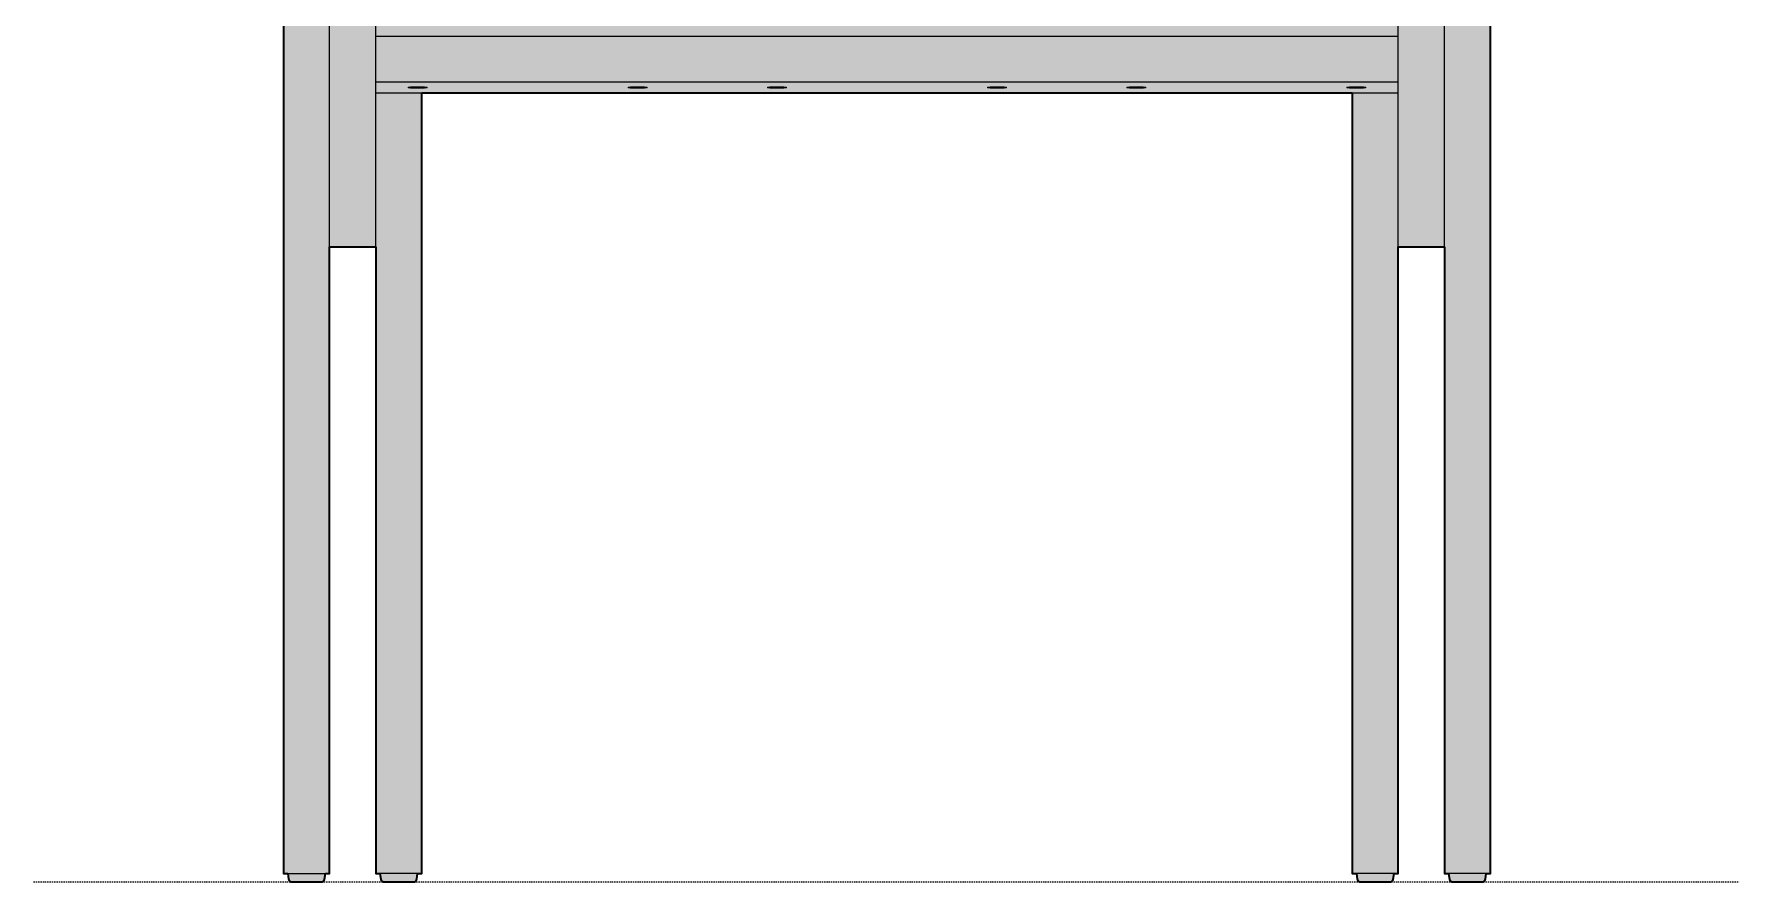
# Model space of a CAD drawing. Header units: millimetres. Extents: x 0 to 1796, y -1041 to 809.
# Drawn here: x 0 to 814, y 0 to 405 of the extents above; entities that cross this region are included whole.
import ezdxf

# ---------------------------------------------------------------- set-up
doc = ezdxf.new("R2010")
doc.units = ezdxf.units.MM
doc.linetypes.add('Dots', pattern=[1, 0, -1])
doc.layers.add('Blocks', color=7, linetype='Continuous')
doc.layers.add('Blocks$Fill', color=7, linetype='Continuous', true_color=0xffffff)
for name, color, linetype, lineweight, true_color in [('Blocks$Inner', 7, 'Continuous', 25, 0x007f00), ('Blocks$Outline', 7, 'Continuous', 35, 0xff3f3f), ('Groud', 7, 'Dots', 25, 0x243775)]:
    doc.layers.add(name, color=color, linetype=linetype, lineweight=lineweight, true_color=true_color)

# ---------------------------------------------------------------- blocks, each defined once
blk = doc.blocks.new('Crate Dining Chair Front')
at = {"layer": 'Blocks$Fill'}
h = blk.add_hatch(color=256, dxfattribs=at)
h.paths.add_polyline_path([(185.02, 598), (185.02, 620), (119.02, 620), (119.02, 598), (119.02, 4), (121.02, 4), (121.46, 1.22), (121.47, 1.17), (121.49, 1.12), (121.5, 1.07), (121.51, 1.02), (121.53, 0.97), (121.55, 0.93), (121.57, 0.88), (121.59, 0.83), (121.62, 0.79), (121.64, 0.75), (121.67, 0.7), (121.69, 0.66), (121.72, 0.62), (121.75, 0.58), (121.78, 0.54), (121.82, 0.5), (121.85, 0.46), (121.89, 0.43), (121.92, 0.39), (121.96, 0.36), (122, 0.33), (122.04, 0.3), (122.08, 0.27), (122.12, 0.24), (122.17, 0.21), (122.21, 0.19), (122.26, 0.16), (122.3, 0.14), (122.35, 0.12), (122.39, 0.1), (122.44, 0.08), (122.49, 0.07), (122.54, 0.05), (122.59, 0.04), (122.64, 0.03), (122.68, 0.02), (122.73, 0.01), (122.78, 0.01), (122.84, 0), (122.89, 0), (122.94, 0), (137.16, 0), (137.21, 0), (137.26, 0.01), (137.31, 0.01), (137.36, 0.02), (137.41, 0.03), (137.47, 0.04), (137.52, 0.06), (137.56, 0.07), (137.61, 0.09), (137.66, 0.11), (137.71, 0.13), (137.76, 0.15), (137.8, 0.17), (137.85, 0.2), (137.89, 0.22), (137.94, 0.25), (137.98, 0.28), (138.02, 0.31), (138.06, 0.34), (138.1, 0.38), (138.14, 0.41), (138.18, 0.45), (138.21, 0.48), (138.25, 0.52), (138.28, 0.56), (138.31, 0.6), (138.34, 0.65), (138.37, 0.69), (138.4, 0.73), (138.42, 0.78), (138.45, 0.82), (138.47, 0.87), (138.49, 0.92), (138.51, 0.97), (138.53, 1.01), (138.54, 1.06), (138.56, 1.11), (138.57, 1.16), (138.58, 1.21), (138.59, 1.27), (139.02, 4), (141.02, 4), (141.02, 303), (163.02, 303), (163.02, 4), (165.02, 4), (165.46, 1.22), (165.47, 1.17), (165.49, 1.12), (165.5, 1.07), (165.51, 1.02), (165.53, 0.97), (165.55, 0.93), (165.57, 0.88), (165.59, 0.83), (165.62, 0.79), (165.64, 0.75), (165.67, 0.7), (165.69, 0.66), (165.72, 0.62), (165.75, 0.58), (165.78, 0.54), (165.82, 0.5), (165.85, 0.46), (165.89, 0.43), (165.92, 0.39), (165.96, 0.36), (166, 0.33), (166.04, 0.3), (166.08, 0.27), (166.12, 0.24), (166.17, 0.21), (166.21, 0.19), (166.26, 0.16), (166.3, 0.14), (166.35, 0.12), (166.39, 0.1), (166.44, 0.08), (166.49, 0.07), (166.54, 0.05), (166.59, 0.04), (166.64, 0.03), (166.68, 0.02), (166.73, 0.01), (166.78, 0.01), (166.84, 0), (166.89, 0), (166.94, 0), (181.16, 0), (181.21, 0), (181.26, 0.01), (181.31, 0.01), (181.36, 0.02), (181.41, 0.03), (181.46, 0.04), (181.51, 0.05), (181.55, 0.07), (181.6, 0.08), (181.65, 0.1), (181.7, 0.12), (181.75, 0.14), (181.79, 0.17), (181.84, 0.19), (181.88, 0.22), (181.93, 0.24), (181.97, 0.27), (182.01, 0.31), (182.05, 0.34), (182.09, 0.37), (182.13, 0.41), (182.17, 0.44), (182.21, 0.48), (182.24, 0.52), (182.27, 0.56), (182.31, 0.6), (182.34, 0.64), (182.37, 0.69), (182.39, 0.73), (182.42, 0.77), (182.44, 0.82), (182.47, 0.87), (182.49, 0.92), (182.51, 0.96), (182.53, 1.01), (182.54, 1.06), (182.56, 1.11), (182.57, 1.16), (182.58, 1.21), (182.59, 1.27), (183.02, 4), (185.02, 4), (185.02, 376.45), (629.02, 376.45), (629.02, 4), (631.02, 4), (631.46, 1.22), (631.47, 1.17), (631.49, 1.12), (631.5, 1.07), (631.51, 1.02), (631.53, 0.97), (631.55, 0.93), (631.57, 0.88), (631.59, 0.83), (631.62, 0.79), (631.64, 0.75), (631.67, 0.7), (631.69, 0.66), (631.72, 0.62), (631.75, 0.58), (631.78, 0.54), (631.82, 0.5), (631.85, 0.46), (631.89, 0.43), (631.92, 0.39), (631.96, 0.36), (632, 0.33), (632.04, 0.3), (632.08, 0.27), (632.12, 0.24), (632.17, 0.21), (632.21, 0.19), (632.26, 0.16), (632.3, 0.14), (632.35, 0.12), (632.39, 0.1), (632.44, 0.08), (632.49, 0.07), (632.54, 0.05), (632.59, 0.04), (632.64, 0.03), (632.68, 0.02), (632.73, 0.01), (632.78, 0.01), (632.84, 0), (632.89, 0), (632.94, 0), (647.16, 0), (647.21, 0), (647.26, 0.01), (647.31, 0.01), (647.36, 0.02), (647.41, 0.03), (647.46, 0.04), (647.51, 0.05), (647.55, 0.07), (647.6, 0.08), (647.65, 0.1), (647.7, 0.12), (647.74, 0.14), (647.79, 0.16), (647.83, 0.19), (647.88, 0.21), (647.92, 0.24), (647.96, 0.27), (648, 0.3), (648.04, 0.33), (648.08, 0.36), (648.12, 0.39), (648.16, 0.43), (648.19, 0.46), (648.22, 0.5), (648.26, 0.54), (648.29, 0.58), (648.32, 0.62), (648.35, 0.66), (648.38, 0.7), (648.4, 0.75), (648.43, 0.79), (648.45, 0.83), (648.47, 0.88), (648.49, 0.93), (648.51, 0.97), (648.53, 1.02), (648.54, 1.07), (648.56, 1.12), (648.57, 1.17), (648.58, 1.22), (648.59, 1.27), (649.02, 4), (651.02, 4), (651.02, 303), (673.02, 303), (673.02, 4), (675.02, 4), (675.46, 1.22), (675.47, 1.17), (675.49, 1.12), (675.5, 1.07), (675.51, 1.02), (675.53, 0.97), (675.55, 0.93), (675.57, 0.88), (675.59, 0.83), (675.62, 0.79), (675.64, 0.75), (675.67, 0.7), (675.69, 0.66), (675.72, 0.62), (675.75, 0.58), (675.78, 0.54), (675.82, 0.5), (675.85, 0.46), (675.89, 0.43), (675.92, 0.39), (675.96, 0.36), (676, 0.33), (676.04, 0.3), (676.08, 0.27), (676.12, 0.24), (676.17, 0.21), (676.21, 0.19), (676.26, 0.16), (676.3, 0.14), (676.35, 0.12), (676.39, 0.1), (676.44, 0.08), (676.49, 0.07), (676.54, 0.05), (676.59, 0.04), (676.64, 0.03), (676.68, 0.02), (676.73, 0.01), (676.78, 0.01), (676.84, 0), (676.89, 0), (676.94, 0), (691.16, 0), (691.21, 0), (691.26, 0.01), (691.31, 0.01), (691.36, 0.02), (691.41, 0.03), (691.46, 0.04), (691.51, 0.05), (691.55, 0.07), (691.6, 0.08), (691.65, 0.1), (691.7, 0.12), (691.74, 0.14), (691.79, 0.16), (691.83, 0.19), (691.88, 0.21), (691.92, 0.24), (691.96, 0.27), (692, 0.3), (692.04, 0.33), (692.08, 0.36), (692.12, 0.39), (692.16, 0.43), (692.19, 0.46), (692.22, 0.5), (692.26, 0.54), (692.29, 0.58), (692.32, 0.62), (692.35, 0.66), (692.38, 0.7), (692.4, 0.75), (692.43, 0.79), (692.45, 0.83), (692.47, 0.88), (692.49, 0.93), (692.51, 0.97), (692.53, 1.02), (692.54, 1.07), (692.56, 1.12), (692.57, 1.17), (692.58, 1.22), (692.59, 1.27), (693.02, 4), (695.02, 4), (695.02, 598), (695.02, 620), (629.02, 620), (629.02, 809.03), (484.02, 809.03), (484.02, 802.41), (480.02, 802.41), (480.02, 809.03), (335.02, 809.03), (335.02, 802.41), (331.02, 802.41), (331.02, 809.03), (186.02, 809.03), (186.02, 452.49), (185.02, 452.49)], flags=0)
h.paths.add_polyline_path([(484.02, 732.85), (484.02, 474.33), (480.02, 474.33), (480.02, 732.85)], flags=0)
h.paths.add_polyline_path([(335.02, 732.85), (335.02, 474.33), (331.02, 474.33), (331.02, 732.85)], flags=0)
at = {"layer": 'Blocks$Inner'}
for p, q in [((163.02, 398.39), (163.02, 403.44)), ((651.02, 381.63), (163.02, 381.63)), ((163.02, 376.45), (651.02, 376.45))]:
    blk.add_line(p, q, dxfattribs=at)
for points in [[(185.02, 598), (185.02, 620), (119.02, 620), (119.02, 598), (119.02, 4), (141.02, 4), (141.02, 598), (185.02, 598), (185.02, 452.49)], [(651.02, 403.44), (163.02, 403.44), (163.02, 408.62), (163.02, 430.55), (163.02, 452.49), (163.02, 598)], [(695.02, 598), (695.02, 4), (673.02, 4), (673.02, 598)], [(673.02, 303), (651.02, 303), (651.02, 408.62), (163.02, 408.62)], [(141.02, 303), (163.02, 303), (163.02, 398.38), (163.02, 398.39)], [(185.02, 376.46), (185.02, 4), (163.02, 4), (163.02, 303)], [(187.51, 379.07), (187.51, 379.07), (187.51, 379.07), (187.51, 379.06), (187.51, 379.06), (187.52, 379.06), (187.52, 379.06), (187.52, 379.06), (187.52, 379.05), (187.52, 379.05), (187.52, 379.05), (187.52, 379.05), (187.52, 379.05), (187.52, 379.04), (187.52, 379.04), (187.52, 379.04), (187.52, 379.04), (187.52, 379.04), (187.52, 379.03), (187.52, 379.03), (187.52, 379.03), (187.52, 379.03), (187.52, 379.03), (187.52, 379.02), (187.51, 379.02), (187.51, 379.02), (187.51, 379.02), (187.51, 379.02), (187.51, 379.01), (187.51, 379.01), (187.5, 379.01), (187.5, 379.01), (187.5, 379.01), (187.5, 379), (187.49, 379), (187.49, 379), (187.49, 379), (187.48, 379), (187.48, 378.99), (187.48, 378.99), (187.47, 378.99), (187.46, 378.99), (187.46, 378.98), (187.45, 378.98), (187.44, 378.97), (187.43, 378.97), (187.41, 378.97), (187.4, 378.96), (187.38, 378.95), (187.35, 378.95), (187.32, 378.94), (187.28, 378.93), (187.21, 378.91), (187.12, 378.9), (187.02, 378.88), (186.79, 378.85), (186.51, 378.82), (186.2, 378.79), (185.48, 378.75), (184.68, 378.71), (183.02, 378.69), (181.36, 378.71), (180.56, 378.75), (179.84, 378.79), (179.53, 378.82), (179.25, 378.85), (179.02, 378.88), (178.93, 378.9), (178.84, 378.91), (178.76, 378.93), (178.73, 378.94), (178.7, 378.95), (178.67, 378.95), (178.64, 378.96), (178.63, 378.97), (178.62, 378.97), (178.61, 378.97), (178.6, 378.98), (178.59, 378.98), (178.58, 378.99), (178.57, 378.99), (178.57, 378.99), (178.56, 378.99), (178.56, 379), (178.56, 379), (178.55, 379), (178.55, 379), (178.55, 379), (178.54, 379.01), (178.54, 379.01), (178.54, 379.01), (178.54, 379.01), (178.54, 379.01), (178.53, 379.02), (178.53, 379.02), (178.53, 379.02), (178.53, 379.02), (178.53, 379.02), (178.53, 379.03), (178.52, 379.03), (178.52, 379.03), (178.52, 379.03), (178.52, 379.03), (178.52, 379.04), (178.52, 379.04), (178.52, 379.04), (178.52, 379.04), (178.52, 379.04), (178.52, 379.05), (178.52, 379.05), (178.52, 379.05), (178.52, 379.05), (178.52, 379.05), (178.52, 379.06), (178.53, 379.06), (178.53, 379.06), (178.53, 379.06), (178.53, 379.06), (178.53, 379.07), (178.53, 379.07), (178.54, 379.07), (178.54, 379.07), (178.54, 379.07), (178.54, 379.08), (178.54, 379.08), (178.55, 379.08), (178.55, 379.08), (178.55, 379.08), (178.56, 379.09), (178.56, 379.09), (178.56, 379.09), (178.57, 379.09), (178.57, 379.09), (178.58, 379.1), (178.59, 379.1), (178.6, 379.11), (178.61, 379.11), (178.62, 379.12), (178.63, 379.12), (178.64, 379.12), (178.67, 379.13), (178.7, 379.14), (178.73, 379.15), (178.76, 379.16), (178.84, 379.17), (178.93, 379.19), (179.02, 379.2), (179.25, 379.24), (179.53, 379.27), (179.84, 379.29), (180.56, 379.34), (181.36, 379.37), (183.02, 379.4), (184.68, 379.37), (185.48, 379.34), (186.2, 379.29), (186.51, 379.27), (186.79, 379.24), (187.02, 379.2), (187.12, 379.19), (187.21, 379.17), (187.28, 379.16), (187.32, 379.15), (187.35, 379.14), (187.38, 379.13), (187.4, 379.12), (187.41, 379.12), (187.43, 379.12), (187.44, 379.11), (187.45, 379.11), (187.46, 379.1), (187.46, 379.1), (187.47, 379.09), (187.48, 379.09), (187.48, 379.09), (187.48, 379.09), (187.49, 379.09), (187.49, 379.08), (187.49, 379.08), (187.5, 379.08), (187.5, 379.08), (187.5, 379.08), (187.5, 379.07), (187.51, 379.07), (187.51, 379.07), (187.52, 379.04)], [(651.02, 303), (651.02, 4), (629.02, 4), (629.02, 376.45)], [(122.44, 0.09), (121.92, 0.39), (121.89, 0.43), (121.85, 0.46), (121.82, 0.5), (121.78, 0.54), (121.75, 0.58), (121.72, 0.62), (121.69, 0.66), (121.67, 0.7), (121.64, 0.75), (121.62, 0.79), (121.59, 0.83), (121.57, 0.88), (121.55, 0.93), (121.53, 0.97), (121.51, 1.02), (121.5, 1.07), (121.49, 1.12), (121.47, 1.17), (121.46, 1.22), (121.45, 1.27), (121.02, 4)], [(139.02, 4), (138.59, 1.27), (138.58, 1.21), (138.57, 1.16), (138.56, 1.11), (138.54, 1.06), (138.53, 1.01), (138.51, 0.97), (138.49, 0.92), (138.47, 0.87), (138.45, 0.82), (138.42, 0.78), (138.4, 0.73), (138.37, 0.69), (138.34, 0.65), (138.31, 0.6), (138.28, 0.56), (138.25, 0.52), (138.21, 0.48), (138.18, 0.45), (138.14, 0.41), (138.1, 0.38), (138.06, 0.34), (138.02, 0.31), (137.98, 0.28), (137.94, 0.25), (137.89, 0.22), (137.85, 0.2), (137.8, 0.17), (137.76, 0.15), (137.71, 0.13), (137.66, 0.11), (137.61, 0.09), (137.56, 0.07), (137.52, 0.06), (137.47, 0.04), (137.41, 0.03), (137.36, 0.02), (137.31, 0.01), (137.26, 0.01), (137.21, 0), (137.16, 0), (137.11, 0), (137.04, 0), (135.96, 0), (135.63, 0), (124.42, 0), (124.2, 0), (123.02, 0), (122.94, 0), (122.89, 0), (122.84, 0), (122.78, 0.01), (122.73, 0.01), (122.68, 0.02), (122.64, 0.03), (122.59, 0.04), (122.54, 0.05), (122.49, 0.07), (122.44, 0.08), (122.39, 0.1), (122.35, 0.12), (122.3, 0.14), (122.26, 0.16), (122.21, 0.19), (122.17, 0.21), (122.12, 0.24), (122.08, 0.27), (122.04, 0.3), (122, 0.33), (121.96, 0.36), (121.92, 0.39)], [(183.02, 4), (182.59, 1.27), (182.58, 1.21), (182.57, 1.16), (182.56, 1.11), (182.54, 1.06), (182.53, 1.01), (182.51, 0.96), (182.49, 0.92), (182.47, 0.87), (182.44, 0.82), (182.42, 0.77), (182.39, 0.73), (182.37, 0.69), (182.34, 0.64), (182.31, 0.6), (182.27, 0.56), (182.24, 0.52), (182.21, 0.48), (182.17, 0.44), (182.13, 0.41), (182.09, 0.37), (182.05, 0.34), (182.01, 0.31), (181.97, 0.27), (181.93, 0.24), (181.88, 0.22), (181.84, 0.19), (181.79, 0.17), (181.75, 0.14), (181.7, 0.12), (181.65, 0.1), (181.6, 0.08), (181.55, 0.07), (181.51, 0.05), (181.46, 0.04), (181.41, 0.03), (181.36, 0.02), (181.31, 0.01), (181.26, 0.01), (181.21, 0), (181.16, 0), (181.11, 0), (181.04, 0), (179.96, 0), (179.63, 0), (168.42, 0), (168.2, 0), (167.02, 0), (166.94, 0), (166.89, 0), (166.84, 0), (166.78, 0.01), (166.73, 0.01), (166.68, 0.02), (166.64, 0.03), (166.59, 0.04), (166.54, 0.05), (166.49, 0.07), (166.44, 0.08), (166.39, 0.1), (166.35, 0.12), (166.3, 0.14), (166.26, 0.16), (166.21, 0.19), (166.17, 0.21), (166.12, 0.24), (166.08, 0.27), (166.04, 0.3), (166, 0.33), (165.96, 0.36), (165.92, 0.39), (165.89, 0.43), (165.85, 0.46), (165.82, 0.5), (165.78, 0.54), (165.75, 0.58), (165.72, 0.62), (165.69, 0.66), (165.67, 0.7), (165.64, 0.75), (165.62, 0.79), (165.59, 0.83), (165.57, 0.88), (165.55, 0.93), (165.53, 0.97), (165.51, 1.02), (165.5, 1.07), (165.49, 1.12), (165.47, 1.17), (165.46, 1.22), (165.45, 1.27), (165.02, 4)], [(649.02, 4), (648.59, 1.27), (648.58, 1.22), (648.57, 1.17), (648.56, 1.12), (648.54, 1.07), (648.53, 1.02), (648.51, 0.97), (648.49, 0.93), (648.47, 0.88), (648.45, 0.83), (648.43, 0.79), (648.4, 0.75), (648.38, 0.7), (648.35, 0.66), (648.32, 0.62), (648.29, 0.58), (648.26, 0.54), (648.22, 0.5), (648.19, 0.46), (648.16, 0.43), (648.12, 0.39), (648.08, 0.36), (648.04, 0.33), (648, 0.3), (647.96, 0.27), (647.92, 0.24), (647.88, 0.21), (647.83, 0.19), (647.79, 0.16), (647.74, 0.14), (647.7, 0.12), (647.65, 0.1), (647.6, 0.08), (647.55, 0.07), (647.51, 0.05), (647.46, 0.04), (647.41, 0.03), (647.36, 0.02), (647.31, 0.01), (647.26, 0.01), (647.21, 0), (647.16, 0), (647.11, 0), (647.02, 0), (645.85, 0), (645.63, 0), (634.42, 0), (634.09, 0), (633, 0), (632.94, 0), (632.89, 0), (632.84, 0), (632.78, 0.01), (632.73, 0.01), (632.68, 0.02), (632.64, 0.03), (632.59, 0.04), (632.54, 0.05), (632.49, 0.07), (632.44, 0.08), (632.39, 0.1), (632.35, 0.12), (632.3, 0.14), (632.26, 0.16), (632.21, 0.19), (632.17, 0.21), (632.12, 0.24), (632.08, 0.27), (632.04, 0.3), (632, 0.33), (631.96, 0.36), (631.92, 0.39), (631.89, 0.43), (631.85, 0.46), (631.82, 0.5), (631.78, 0.54), (631.75, 0.58), (631.72, 0.62), (631.69, 0.66), (631.67, 0.7), (631.64, 0.75), (631.62, 0.79), (631.59, 0.83), (631.57, 0.88), (631.55, 0.93), (631.53, 0.97), (631.51, 1.02), (631.5, 1.07), (631.49, 1.12), (631.47, 1.17), (631.46, 1.22), (631.45, 1.27), (631.02, 4)], [(693.02, 4), (692.59, 1.27), (692.58, 1.22), (692.57, 1.17), (692.56, 1.12), (692.54, 1.07), (692.53, 1.02), (692.51, 0.97), (692.49, 0.93), (692.47, 0.88), (692.45, 0.83), (692.43, 0.79), (692.4, 0.75), (692.38, 0.7), (692.35, 0.66), (692.32, 0.62), (692.29, 0.58), (692.26, 0.54), (692.22, 0.5), (692.19, 0.46), (692.16, 0.43), (692.12, 0.39), (692.08, 0.36), (692.04, 0.33), (692, 0.3), (691.96, 0.27), (691.92, 0.24), (691.88, 0.21), (691.83, 0.19), (691.79, 0.16), (691.74, 0.14), (691.7, 0.12), (691.65, 0.1), (691.6, 0.08), (691.55, 0.07), (691.51, 0.05), (691.46, 0.04), (691.41, 0.03), (691.36, 0.02), (691.31, 0.01), (691.26, 0.01), (691.21, 0), (691.16, 0), (691.11, 0), (691.02, 0), (689.85, 0), (689.63, 0), (678.42, 0), (678.09, 0), (677, 0), (676.94, 0), (676.89, 0), (676.84, 0), (676.78, 0.01), (676.73, 0.01), (676.68, 0.02), (676.64, 0.03), (676.59, 0.04), (676.54, 0.05), (676.49, 0.07), (676.44, 0.08), (676.39, 0.1), (676.35, 0.12), (676.3, 0.14), (676.26, 0.16), (676.21, 0.19), (676.17, 0.21), (676.12, 0.24), (676.08, 0.27), (676.04, 0.3), (676, 0.33), (675.96, 0.36), (675.92, 0.39), (675.89, 0.43), (675.85, 0.46), (675.82, 0.5), (675.78, 0.54), (675.75, 0.58), (675.72, 0.62), (675.69, 0.66), (675.67, 0.7), (675.64, 0.75), (675.62, 0.79), (675.59, 0.83), (675.57, 0.88), (675.55, 0.93), (675.53, 0.97), (675.51, 1.02), (675.5, 1.07), (675.49, 1.12), (675.47, 1.17), (675.46, 1.22), (675.45, 1.27), (675.02, 4)]]:
    blk.add_lwpolyline(points, dxfattribs=at)
for points in [[(283.52, 379.04), (283.52, 379.04), (283.52, 379.05), (283.52, 379.05), (283.52, 379.05), (283.52, 379.05), (283.52, 379.05), (283.52, 379.06), (283.53, 379.06), (283.53, 379.06), (283.53, 379.06), (283.53, 379.06), (283.53, 379.07), (283.53, 379.07), (283.54, 379.07), (283.54, 379.07), (283.54, 379.07), (283.54, 379.08), (283.54, 379.08), (283.55, 379.08), (283.55, 379.08), (283.55, 379.08), (283.56, 379.09), (283.56, 379.09), (283.56, 379.09), (283.57, 379.09), (283.57, 379.09), (283.58, 379.1), (283.59, 379.1), (283.6, 379.11), (283.61, 379.11), (283.62, 379.12), (283.63, 379.12), (283.64, 379.12), (283.67, 379.13), (283.7, 379.14), (283.73, 379.15), (283.76, 379.16), (283.84, 379.17), (283.93, 379.19), (284.02, 379.2), (284.25, 379.24), (284.53, 379.27), (284.84, 379.29), (285.56, 379.34), (286.36, 379.37), (288.02, 379.4), (289.68, 379.37), (290.48, 379.34), (291.2, 379.29), (291.51, 379.27), (291.79, 379.24), (292.02, 379.2), (292.12, 379.19), (292.21, 379.17), (292.28, 379.16), (292.32, 379.15), (292.35, 379.14), (292.38, 379.13), (292.4, 379.12), (292.41, 379.12), (292.43, 379.12), (292.44, 379.11), (292.45, 379.11), (292.46, 379.1), (292.46, 379.1), (292.47, 379.09), (292.48, 379.09), (292.48, 379.09), (292.48, 379.09), (292.49, 379.09), (292.49, 379.08), (292.49, 379.08), (292.5, 379.08), (292.5, 379.08), (292.5, 379.08), (292.5, 379.07), (292.51, 379.07), (292.51, 379.07), (292.51, 379.07), (292.51, 379.07), (292.51, 379.06), (292.51, 379.06), (292.52, 379.06), (292.52, 379.06), (292.52, 379.06), (292.52, 379.05), (292.52, 379.05), (292.52, 379.05), (292.52, 379.05), (292.52, 379.05), (292.52, 379.04), (292.52, 379.04), (292.52, 379.04), (292.52, 379.04), (292.52, 379.04), (292.52, 379.03), (292.52, 379.03), (292.52, 379.03), (292.52, 379.03), (292.52, 379.03), (292.52, 379.02), (292.51, 379.02), (292.51, 379.02), (292.51, 379.02), (292.51, 379.02), (292.51, 379.01), (292.51, 379.01), (292.5, 379.01), (292.5, 379.01), (292.5, 379.01), (292.5, 379), (292.49, 379), (292.49, 379), (292.49, 379), (292.48, 379), (292.48, 378.99), (292.48, 378.99), (292.47, 378.99), (292.46, 378.99), (292.46, 378.98), (292.45, 378.98), (292.44, 378.97), (292.43, 378.97), (292.41, 378.97), (292.4, 378.96), (292.38, 378.95), (292.35, 378.95), (292.32, 378.94), (292.28, 378.93), (292.21, 378.91), (292.12, 378.9), (292.02, 378.88), (291.79, 378.85), (291.51, 378.82), (291.2, 378.79), (290.48, 378.75), (289.68, 378.71), (288.02, 378.69), (286.36, 378.71), (285.56, 378.75), (284.84, 378.79), (284.53, 378.82), (284.25, 378.85), (284.02, 378.88), (283.93, 378.9), (283.84, 378.91), (283.76, 378.93), (283.73, 378.94), (283.7, 378.95), (283.67, 378.95), (283.64, 378.96), (283.63, 378.97), (283.62, 378.97), (283.61, 378.97), (283.6, 378.98), (283.59, 378.98), (283.58, 378.99), (283.57, 378.99), (283.57, 378.99), (283.56, 378.99), (283.56, 379), (283.56, 379), (283.55, 379), (283.55, 379), (283.55, 379), (283.54, 379.01), (283.54, 379.01), (283.54, 379.01), (283.54, 379.01), (283.54, 379.01), (283.53, 379.02), (283.53, 379.02), (283.53, 379.02), (283.53, 379.02), (283.53, 379.02), (283.53, 379.03), (283.52, 379.03), (283.52, 379.03), (283.52, 379.03), (283.52, 379.03), (283.52, 379.04), (283.52, 379.04), (283.52, 379.04)], [(350.02, 379.04), (350.02, 379.04), (350.02, 379.05), (350.02, 379.05), (350.02, 379.05), (350.02, 379.05), (350.02, 379.05), (350.02, 379.06), (350.03, 379.06), (350.03, 379.06), (350.03, 379.06), (350.03, 379.06), (350.03, 379.07), (350.03, 379.07), (350.04, 379.07), (350.04, 379.07), (350.04, 379.07), (350.04, 379.08), (350.04, 379.08), (350.05, 379.08), (350.05, 379.08), (350.05, 379.08), (350.06, 379.09), (350.06, 379.09), (350.06, 379.09), (350.07, 379.09), (350.07, 379.09), (350.08, 379.1), (350.09, 379.1), (350.1, 379.11), (350.11, 379.11), (350.12, 379.12), (350.13, 379.12), (350.14, 379.12), (350.17, 379.13), (350.2, 379.14), (350.23, 379.15), (350.26, 379.16), (350.34, 379.17), (350.43, 379.19), (350.52, 379.2), (350.75, 379.24), (351.03, 379.27), (351.34, 379.29), (352.06, 379.34), (352.86, 379.37), (354.52, 379.4), (356.18, 379.37), (356.98, 379.34), (357.7, 379.29), (358.01, 379.27), (358.29, 379.24), (358.52, 379.2), (358.62, 379.19), (358.71, 379.17), (358.78, 379.16), (358.82, 379.15), (358.85, 379.14), (358.88, 379.13), (358.9, 379.12), (358.91, 379.12), (358.93, 379.12), (358.94, 379.11), (358.95, 379.11), (358.96, 379.1), (358.96, 379.1), (358.97, 379.09), (358.98, 379.09), (358.98, 379.09), (358.98, 379.09), (358.99, 379.09), (358.99, 379.08), (358.99, 379.08), (359, 379.08), (359, 379.08), (359, 379.08), (359, 379.07), (359.01, 379.07), (359.01, 379.07), (359.01, 379.07), (359.01, 379.07), (359.01, 379.06), (359.01, 379.06), (359.02, 379.06), (359.02, 379.06), (359.02, 379.06), (359.02, 379.05), (359.02, 379.05), (359.02, 379.05), (359.02, 379.05), (359.02, 379.05), (359.02, 379.04), (359.02, 379.04), (359.02, 379.04), (359.02, 379.04), (359.02, 379.04), (359.02, 379.03), (359.02, 379.03), (359.02, 379.03), (359.02, 379.03), (359.02, 379.03), (359.02, 379.02), (359.01, 379.02), (359.01, 379.02), (359.01, 379.02), (359.01, 379.02), (359.01, 379.01), (359.01, 379.01), (359, 379.01), (359, 379.01), (359, 379.01), (359, 379), (358.99, 379), (358.99, 379), (358.99, 379), (358.98, 379), (358.98, 378.99), (358.98, 378.99), (358.97, 378.99), (358.96, 378.99), (358.96, 378.98), (358.95, 378.98), (358.94, 378.97), (358.93, 378.97), (358.91, 378.97), (358.9, 378.96), (358.88, 378.95), (358.85, 378.95), (358.82, 378.94), (358.78, 378.93), (358.71, 378.91), (358.62, 378.9), (358.52, 378.88), (358.29, 378.85), (358.01, 378.82), (357.7, 378.79), (356.98, 378.75), (356.18, 378.71), (354.52, 378.69), (352.86, 378.71), (352.06, 378.75), (351.34, 378.79), (351.03, 378.82), (350.75, 378.85), (350.52, 378.88), (350.43, 378.9), (350.34, 378.91), (350.26, 378.93), (350.23, 378.94), (350.2, 378.95), (350.17, 378.95), (350.14, 378.96), (350.13, 378.97), (350.12, 378.97), (350.11, 378.97), (350.1, 378.98), (350.09, 378.98), (350.08, 378.99), (350.07, 378.99), (350.07, 378.99), (350.06, 378.99), (350.06, 379), (350.06, 379), (350.05, 379), (350.05, 379), (350.05, 379), (350.04, 379.01), (350.04, 379.01), (350.04, 379.01), (350.04, 379.01), (350.04, 379.01), (350.03, 379.02), (350.03, 379.02), (350.03, 379.02), (350.03, 379.02), (350.03, 379.02), (350.03, 379.03), (350.02, 379.03), (350.02, 379.03), (350.02, 379.03), (350.02, 379.03), (350.02, 379.04), (350.02, 379.04), (350.02, 379.04)], [(455.02, 379.04), (455.02, 379.04), (455.02, 379.05), (455.02, 379.05), (455.02, 379.05), (455.02, 379.05), (455.02, 379.05), (455.02, 379.06), (455.03, 379.06), (455.03, 379.06), (455.03, 379.06), (455.03, 379.06), (455.03, 379.07), (455.03, 379.07), (455.04, 379.07), (455.04, 379.07), (455.04, 379.07), (455.04, 379.08), (455.04, 379.08), (455.05, 379.08), (455.05, 379.08), (455.05, 379.08), (455.06, 379.09), (455.06, 379.09), (455.06, 379.09), (455.07, 379.09), (455.07, 379.09), (455.08, 379.1), (455.09, 379.1), (455.1, 379.11), (455.11, 379.11), (455.12, 379.12), (455.13, 379.12), (455.14, 379.12), (455.17, 379.13), (455.2, 379.14), (455.23, 379.15), (455.26, 379.16), (455.34, 379.17), (455.43, 379.19), (455.52, 379.2), (455.75, 379.24), (456.03, 379.27), (456.34, 379.29), (457.06, 379.34), (457.86, 379.37), (459.52, 379.4), (461.18, 379.37), (461.98, 379.34), (462.7, 379.29), (463.01, 379.27), (463.29, 379.24), (463.52, 379.2), (463.62, 379.19), (463.71, 379.17), (463.78, 379.16), (463.82, 379.15), (463.85, 379.14), (463.88, 379.13), (463.9, 379.12), (463.91, 379.12), (463.93, 379.12), (463.94, 379.11), (463.95, 379.11), (463.96, 379.1), (463.96, 379.1), (463.97, 379.09), (463.98, 379.09), (463.98, 379.09), (463.98, 379.09), (463.99, 379.09), (463.99, 379.08), (463.99, 379.08), (464, 379.08), (464, 379.08), (464, 379.08), (464, 379.07), (464.01, 379.07), (464.01, 379.07), (464.01, 379.07), (464.01, 379.07), (464.01, 379.06), (464.01, 379.06), (464.02, 379.06), (464.02, 379.06), (464.02, 379.06), (464.02, 379.05), (464.02, 379.05), (464.02, 379.05), (464.02, 379.05), (464.02, 379.05), (464.02, 379.04), (464.02, 379.04), (464.02, 379.04), (464.02, 379.04), (464.02, 379.04), (464.02, 379.03), (464.02, 379.03), (464.02, 379.03), (464.02, 379.03), (464.02, 379.03), (464.02, 379.02), (464.01, 379.02), (464.01, 379.02), (464.01, 379.02), (464.01, 379.02), (464.01, 379.01), (464.01, 379.01), (464, 379.01), (464, 379.01), (464, 379.01), (464, 379), (463.99, 379), (463.99, 379), (463.99, 379), (463.98, 379), (463.98, 378.99), (463.98, 378.99), (463.97, 378.99), (463.96, 378.99), (463.96, 378.98), (463.95, 378.98), (463.94, 378.97), (463.93, 378.97), (463.91, 378.97), (463.9, 378.96), (463.88, 378.95), (463.85, 378.95), (463.82, 378.94), (463.78, 378.93), (463.71, 378.91), (463.62, 378.9), (463.52, 378.88), (463.29, 378.85), (463.01, 378.82), (462.7, 378.79), (461.98, 378.75), (461.18, 378.71), (459.52, 378.69), (457.86, 378.71), (457.06, 378.75), (456.34, 378.79), (456.03, 378.82), (455.75, 378.85), (455.52, 378.88), (455.43, 378.9), (455.34, 378.91), (455.26, 378.93), (455.23, 378.94), (455.2, 378.95), (455.17, 378.95), (455.14, 378.96), (455.13, 378.97), (455.12, 378.97), (455.11, 378.97), (455.1, 378.98), (455.09, 378.98), (455.08, 378.99), (455.07, 378.99), (455.07, 378.99), (455.06, 378.99), (455.06, 379), (455.06, 379), (455.05, 379), (455.05, 379), (455.05, 379), (455.04, 379.01), (455.04, 379.01), (455.04, 379.01), (455.04, 379.01), (455.04, 379.01), (455.03, 379.02), (455.03, 379.02), (455.03, 379.02), (455.03, 379.02), (455.03, 379.02), (455.03, 379.03), (455.02, 379.03), (455.02, 379.03), (455.02, 379.03), (455.02, 379.03), (455.02, 379.04), (455.02, 379.04), (455.02, 379.04)], [(521.52, 379.04), (521.52, 379.06), (521.53, 379.06), (521.53, 379.06), (521.53, 379.06), (521.53, 379.06), (521.53, 379.07), (521.53, 379.07), (521.53, 379.07), (521.54, 379.07), (521.54, 379.07), (521.54, 379.08), (521.54, 379.08), (521.55, 379.08), (521.55, 379.08), (521.55, 379.08), (521.56, 379.09), (521.56, 379.09), (521.56, 379.09), (521.56, 379.09), (521.57, 379.1), (521.58, 379.1), (521.59, 379.1), (521.6, 379.11), (521.61, 379.11), (521.62, 379.12), (521.63, 379.12), (521.65, 379.13), (521.68, 379.14), (521.71, 379.14), (521.74, 379.15), (521.81, 379.17), (521.89, 379.18), (521.99, 379.2), (522.09, 379.21), (522.33, 379.24), (522.6, 379.27), (522.91, 379.3), (523.62, 379.34), (524.41, 379.37), (526.02, 379.4), (527.63, 379.37), (528.42, 379.34), (529.13, 379.3), (529.44, 379.27), (529.72, 379.24), (529.95, 379.21), (530.06, 379.2), (530.15, 379.18), (530.23, 379.17), (530.3, 379.15), (530.33, 379.14), (530.36, 379.14), (530.39, 379.13), (530.41, 379.12), (530.42, 379.12), (530.43, 379.11), (530.44, 379.11), (530.45, 379.1), (530.46, 379.1), (530.47, 379.1), (530.48, 379.09), (530.48, 379.09), (530.48, 379.09), (530.49, 379.09), (530.49, 379.08), (530.49, 379.08), (530.5, 379.08), (530.5, 379.08), (530.5, 379.08), (530.5, 379.07), (530.51, 379.07), (530.51, 379.07), (530.51, 379.07), (530.51, 379.07), (530.51, 379.06), (530.51, 379.06), (530.52, 379.06), (530.52, 379.06), (530.52, 379.06), (530.52, 379.04), (530.52, 379.04), (530.52, 379.04), (530.52, 379.04), (530.52, 379.03), (530.52, 379.03), (530.52, 379.03), (530.52, 379.03), (530.52, 379.03), (530.52, 379.02), (530.51, 379.02), (530.51, 379.02), (530.51, 379.02), (530.51, 379.02), (530.51, 379.01), (530.51, 379.01), (530.5, 379.01), (530.5, 379.01), (530.5, 379.01), (530.5, 379), (530.49, 379), (530.49, 379), (530.49, 379), (530.48, 379), (530.48, 378.99), (530.48, 378.99), (530.47, 378.99), (530.46, 378.99), (530.46, 378.98), (530.45, 378.98), (530.44, 378.97), (530.43, 378.97), (530.41, 378.97), (530.4, 378.96), (530.38, 378.95), (530.35, 378.95), (530.32, 378.94), (530.28, 378.93), (530.21, 378.91), (530.12, 378.9), (530.02, 378.88), (529.79, 378.85), (529.51, 378.82), (529.2, 378.79), (528.48, 378.75), (527.68, 378.71), (526.02, 378.69), (524.36, 378.71), (523.56, 378.75), (522.84, 378.79), (522.53, 378.82), (522.25, 378.85), (522.02, 378.88), (521.93, 378.9), (521.84, 378.91), (521.76, 378.93), (521.73, 378.94), (521.7, 378.95), (521.67, 378.95), (521.64, 378.96), (521.63, 378.97), (521.62, 378.97), (521.61, 378.97), (521.6, 378.98), (521.59, 378.98), (521.58, 378.99), (521.57, 378.99), (521.57, 378.99), (521.56, 378.99), (521.56, 379), (521.56, 379), (521.55, 379), (521.55, 379), (521.55, 379), (521.54, 379.01), (521.54, 379.01), (521.54, 379.01), (521.54, 379.01), (521.54, 379.01), (521.53, 379.02), (521.53, 379.02), (521.53, 379.02), (521.53, 379.02), (521.53, 379.02), (521.53, 379.03), (521.52, 379.03), (521.52, 379.03), (521.52, 379.03), (521.52, 379.03), (521.52, 379.04), (521.52, 379.04), (521.52, 379.04)], [(635.52, 379.04), (635.52, 379.04), (635.52, 379.04), (635.52, 379.04), (635.52, 379.03), (635.52, 379.03), (635.52, 379.03), (635.52, 379.03), (635.52, 379.03), (635.52, 379.02), (635.51, 379.02), (635.51, 379.02), (635.51, 379.02), (635.51, 379.02), (635.51, 379.01), (635.51, 379.01), (635.5, 379.01), (635.5, 379.01), (635.5, 379.01), (635.5, 379), (635.49, 379), (635.49, 379), (635.49, 379), (635.48, 379), (635.48, 378.99), (635.48, 378.99), (635.47, 378.99), (635.46, 378.99), (635.46, 378.98), (635.45, 378.98), (635.44, 378.97), (635.43, 378.97), (635.41, 378.97), (635.4, 378.96), (635.38, 378.95), (635.35, 378.95), (635.32, 378.94), (635.28, 378.93), (635.21, 378.91), (635.12, 378.9), (635.02, 378.88), (634.79, 378.85), (634.51, 378.82), (634.2, 378.79), (633.48, 378.75), (632.68, 378.71), (631.02, 378.69), (629.36, 378.71), (628.56, 378.75), (627.84, 378.79), (627.53, 378.82), (627.25, 378.85), (627.02, 378.88), (626.93, 378.9), (626.84, 378.91), (626.76, 378.93), (626.73, 378.94), (626.7, 378.95), (626.67, 378.95), (626.64, 378.96), (626.63, 378.97), (626.62, 378.97), (626.61, 378.97), (626.6, 378.98), (626.59, 378.98), (626.58, 378.99), (626.57, 378.99), (626.57, 378.99), (626.56, 378.99), (626.56, 379), (626.56, 379), (626.55, 379), (626.55, 379), (626.55, 379), (626.54, 379.01), (626.54, 379.01), (626.54, 379.01), (626.54, 379.01), (626.54, 379.01), (626.53, 379.02), (626.53, 379.02), (626.53, 379.02), (626.53, 379.02), (626.53, 379.02), (626.53, 379.03), (626.52, 379.03), (626.52, 379.03), (626.52, 379.03), (626.52, 379.03), (626.52, 379.04), (626.52, 379.04), (626.52, 379.04), (626.52, 379.04), (626.52, 379.04), (626.52, 379.05), (626.52, 379.05), (626.52, 379.05), (626.52, 379.05), (626.52, 379.05), (626.52, 379.06), (626.53, 379.06), (626.53, 379.06), (626.53, 379.06), (626.53, 379.06), (626.53, 379.07), (626.53, 379.07), (626.54, 379.07), (626.54, 379.07), (626.54, 379.07), (626.54, 379.08), (626.54, 379.08), (626.55, 379.08), (626.55, 379.08), (626.55, 379.08), (626.56, 379.09), (626.56, 379.09), (626.56, 379.09), (626.57, 379.09), (626.57, 379.09), (626.58, 379.1), (626.59, 379.1), (626.6, 379.11), (626.61, 379.11), (626.62, 379.12), (626.63, 379.12), (626.64, 379.12), (626.67, 379.13), (626.7, 379.14), (626.73, 379.15), (626.76, 379.16), (626.84, 379.17), (626.93, 379.19), (627.02, 379.2), (627.25, 379.24), (627.53, 379.27), (627.84, 379.29), (628.56, 379.34), (629.36, 379.37), (631.02, 379.4), (632.68, 379.37), (633.48, 379.34), (634.2, 379.29), (634.51, 379.27), (634.79, 379.24), (635.02, 379.2), (635.12, 379.19), (635.21, 379.17), (635.28, 379.16), (635.32, 379.15), (635.35, 379.14), (635.38, 379.13), (635.4, 379.12), (635.41, 379.12), (635.43, 379.12), (635.44, 379.11), (635.45, 379.11), (635.46, 379.1), (635.46, 379.1), (635.47, 379.09), (635.48, 379.09), (635.48, 379.09), (635.48, 379.09), (635.49, 379.09), (635.49, 379.08), (635.49, 379.08), (635.5, 379.08), (635.5, 379.08), (635.5, 379.08), (635.5, 379.07), (635.51, 379.07), (635.51, 379.07), (635.51, 379.07), (635.51, 379.07), (635.51, 379.06), (635.51, 379.06), (635.52, 379.06), (635.52, 379.06), (635.52, 379.06), (635.52, 379.05), (635.52, 379.05), (635.52, 379.05), (635.52, 379.05), (635.52, 379.05), (635.52, 379.04)]]:
    blk.add_lwpolyline(points, close=True, dxfattribs=at)
at = {"layer": 'Blocks$Outline'}
for points in [[(185.02, 598), (185.02, 620), (119.02, 620), (119.02, 598), (119.02, 4), (121.02, 4)], [(693.02, 4), (695.02, 4), (695.02, 598)], [(183.02, 4), (185.02, 4), (185.02, 376.45)], [(185.02, 376.45), (629.02, 376.45)], [(629.02, 376.45), (629.02, 4), (631.02, 4)], [(139.02, 4), (141.02, 4), (141.02, 303)], [(141.02, 303), (163.02, 303)], [(163.02, 303), (163.02, 4), (165.02, 4)], [(649.02, 4), (651.02, 4), (651.02, 303)], [(651.02, 303), (673.02, 303)], [(673.02, 303), (673.02, 4), (675.02, 4)], [(121.02, 4), (121.45, 1.27), (121.46, 1.22), (121.47, 1.17), (121.49, 1.12), (121.5, 1.07), (121.51, 1.02), (121.53, 0.97), (121.55, 0.93), (121.57, 0.88), (121.59, 0.83), (121.62, 0.79), (121.64, 0.75), (121.67, 0.7), (121.69, 0.66), (121.72, 0.62), (121.75, 0.58), (121.78, 0.54), (121.82, 0.5), (121.85, 0.46), (121.89, 0.43), (121.92, 0.39)], [(121.92, 0.39), (121.96, 0.36), (122, 0.33), (122.04, 0.3), (122.08, 0.27), (122.12, 0.24), (122.17, 0.21), (122.21, 0.19), (122.26, 0.16), (122.3, 0.14), (122.35, 0.12), (122.39, 0.1), (122.44, 0.08), (122.49, 0.07), (122.54, 0.05), (122.59, 0.04), (122.64, 0.03), (122.68, 0.02), (122.73, 0.01), (122.78, 0.01), (122.84, 0), (122.89, 0), (122.94, 0), (123.02, 0), (124.2, 0), (124.42, 0), (135.63, 0), (135.96, 0), (137.04, 0), (137.11, 0), (137.16, 0), (137.21, 0), (137.26, 0.01), (137.31, 0.01), (137.36, 0.02), (137.41, 0.03), (137.47, 0.04), (137.52, 0.06), (137.56, 0.07), (137.61, 0.09), (137.66, 0.11), (137.71, 0.13), (137.76, 0.15), (137.8, 0.17), (137.85, 0.2), (137.89, 0.22), (137.94, 0.25), (137.98, 0.28), (138.02, 0.31), (138.06, 0.34), (138.1, 0.38), (138.14, 0.41), (138.18, 0.45), (138.21, 0.48), (138.25, 0.52), (138.28, 0.56), (138.31, 0.6), (138.34, 0.65), (138.37, 0.69), (138.4, 0.73), (138.42, 0.78), (138.45, 0.82), (138.47, 0.87), (138.49, 0.92), (138.51, 0.97), (138.53, 1.01), (138.54, 1.06), (138.56, 1.11), (138.57, 1.16), (138.58, 1.21), (138.59, 1.27), (139.02, 4)], [(165.02, 4), (165.45, 1.27), (165.46, 1.22), (165.47, 1.17), (165.49, 1.12), (165.5, 1.07), (165.51, 1.02), (165.53, 0.97), (165.55, 0.93), (165.57, 0.88), (165.59, 0.83), (165.62, 0.79), (165.64, 0.75), (165.67, 0.7), (165.69, 0.66), (165.72, 0.62), (165.75, 0.58), (165.78, 0.54), (165.82, 0.5), (165.85, 0.46), (165.89, 0.43), (165.92, 0.39), (165.96, 0.36), (166, 0.33), (166.04, 0.3), (166.08, 0.27), (166.12, 0.24), (166.17, 0.21), (166.21, 0.19), (166.26, 0.16), (166.3, 0.14), (166.35, 0.12), (166.39, 0.1), (166.44, 0.08), (166.49, 0.07), (166.54, 0.05), (166.59, 0.04), (166.64, 0.03), (166.68, 0.02), (166.73, 0.01), (166.78, 0.01), (166.84, 0), (166.89, 0), (166.94, 0), (167.02, 0), (168.2, 0), (168.42, 0), (179.63, 0), (179.96, 0), (181.04, 0), (181.11, 0), (181.16, 0), (181.21, 0), (181.26, 0.01), (181.31, 0.01), (181.36, 0.02), (181.41, 0.03), (181.46, 0.04), (181.51, 0.05), (181.55, 0.07), (181.6, 0.08), (181.65, 0.1), (181.7, 0.12), (181.75, 0.14), (181.79, 0.17), (181.84, 0.19), (181.88, 0.22), (181.93, 0.24), (181.97, 0.27), (182.01, 0.31), (182.05, 0.34), (182.09, 0.37), (182.13, 0.41), (182.17, 0.44), (182.21, 0.48), (182.24, 0.52), (182.27, 0.56), (182.31, 0.6), (182.34, 0.64), (182.37, 0.69), (182.39, 0.73), (182.42, 0.77), (182.44, 0.82), (182.47, 0.87), (182.49, 0.92), (182.51, 0.96), (182.53, 1.01), (182.54, 1.06), (182.56, 1.11), (182.57, 1.16), (182.58, 1.21), (182.59, 1.27), (183.02, 4)], [(631.02, 4), (631.45, 1.27), (631.46, 1.22), (631.47, 1.17), (631.49, 1.12), (631.5, 1.07), (631.51, 1.02), (631.53, 0.97), (631.55, 0.93), (631.57, 0.88), (631.59, 0.83), (631.62, 0.79), (631.64, 0.75), (631.67, 0.7), (631.69, 0.66), (631.72, 0.62), (631.75, 0.58), (631.78, 0.54), (631.82, 0.5), (631.85, 0.46), (631.89, 0.43), (631.92, 0.39), (631.96, 0.36), (632, 0.33), (632.04, 0.3), (632.08, 0.27), (632.12, 0.24), (632.17, 0.21), (632.21, 0.19), (632.26, 0.16), (632.3, 0.14), (632.35, 0.12), (632.39, 0.1), (632.44, 0.08), (632.49, 0.07), (632.54, 0.05), (632.59, 0.04), (632.64, 0.03), (632.68, 0.02), (632.73, 0.01), (632.78, 0.01), (632.84, 0), (632.89, 0), (632.94, 0), (633, 0), (634.09, 0), (634.42, 0), (645.63, 0), (645.85, 0), (647.02, 0), (647.11, 0), (647.16, 0), (647.21, 0), (647.26, 0.01), (647.31, 0.01), (647.36, 0.02), (647.41, 0.03), (647.46, 0.04), (647.51, 0.05), (647.55, 0.07), (647.6, 0.08), (647.65, 0.1), (647.7, 0.12), (647.74, 0.14), (647.79, 0.16), (647.83, 0.19), (647.88, 0.21), (647.92, 0.24), (647.96, 0.27), (648, 0.3), (648.04, 0.33), (648.08, 0.36), (648.12, 0.39), (648.16, 0.43), (648.19, 0.46), (648.22, 0.5), (648.26, 0.54), (648.29, 0.58), (648.32, 0.62), (648.35, 0.66), (648.38, 0.7), (648.4, 0.75), (648.43, 0.79), (648.45, 0.83), (648.47, 0.88), (648.49, 0.93), (648.51, 0.97), (648.53, 1.02), (648.54, 1.07), (648.56, 1.12), (648.57, 1.17), (648.58, 1.22), (648.59, 1.27), (649.02, 4)], [(675.02, 4), (675.45, 1.27), (675.46, 1.22), (675.47, 1.17), (675.49, 1.12), (675.5, 1.07), (675.51, 1.02), (675.53, 0.97), (675.55, 0.93), (675.57, 0.88), (675.59, 0.83), (675.62, 0.79), (675.64, 0.75), (675.67, 0.7), (675.69, 0.66), (675.72, 0.62), (675.75, 0.58), (675.78, 0.54), (675.82, 0.5), (675.85, 0.46), (675.89, 0.43), (675.92, 0.39), (675.96, 0.36), (676, 0.33), (676.04, 0.3), (676.08, 0.27), (676.12, 0.24), (676.17, 0.21), (676.21, 0.19), (676.26, 0.16), (676.3, 0.14), (676.35, 0.12), (676.39, 0.1), (676.44, 0.08), (676.49, 0.07), (676.54, 0.05), (676.59, 0.04), (676.64, 0.03), (676.68, 0.02), (676.73, 0.01), (676.78, 0.01), (676.84, 0), (676.89, 0), (676.94, 0), (677, 0), (678.09, 0), (678.42, 0), (689.63, 0), (689.85, 0), (691.02, 0), (691.11, 0), (691.16, 0), (691.21, 0), (691.26, 0.01), (691.31, 0.01), (691.36, 0.02), (691.41, 0.03), (691.46, 0.04), (691.51, 0.05), (691.55, 0.07), (691.6, 0.08), (691.65, 0.1), (691.7, 0.12), (691.74, 0.14), (691.79, 0.16), (691.83, 0.19), (691.88, 0.21), (691.92, 0.24), (691.96, 0.27), (692, 0.3), (692.04, 0.33), (692.08, 0.36), (692.12, 0.39), (692.16, 0.43), (692.19, 0.46), (692.22, 0.5), (692.26, 0.54), (692.29, 0.58), (692.32, 0.62), (692.35, 0.66), (692.38, 0.7), (692.4, 0.75), (692.43, 0.79), (692.45, 0.83), (692.47, 0.88), (692.49, 0.93), (692.51, 0.97), (692.53, 1.02), (692.54, 1.07), (692.56, 1.12), (692.57, 1.17), (692.58, 1.22), (692.59, 1.27), (693.02, 4)]]:
    blk.add_lwpolyline(points, dxfattribs=at)

msp = doc.modelspace()

# ---------------------------------------------------------------- linework, layer by layer
at = {"layer": 'Groud'}
msp.add_lwpolyline([(0, 0), (814.04, 0)], dxfattribs=at)

# ---------------------------------------------------------------- block references
at = {"layer": 'Blocks'}
msp.add_blockref('Crate Dining Chair Front', (0, 0), dxfattribs=at)

doc.saveas('drawing.dxf')
